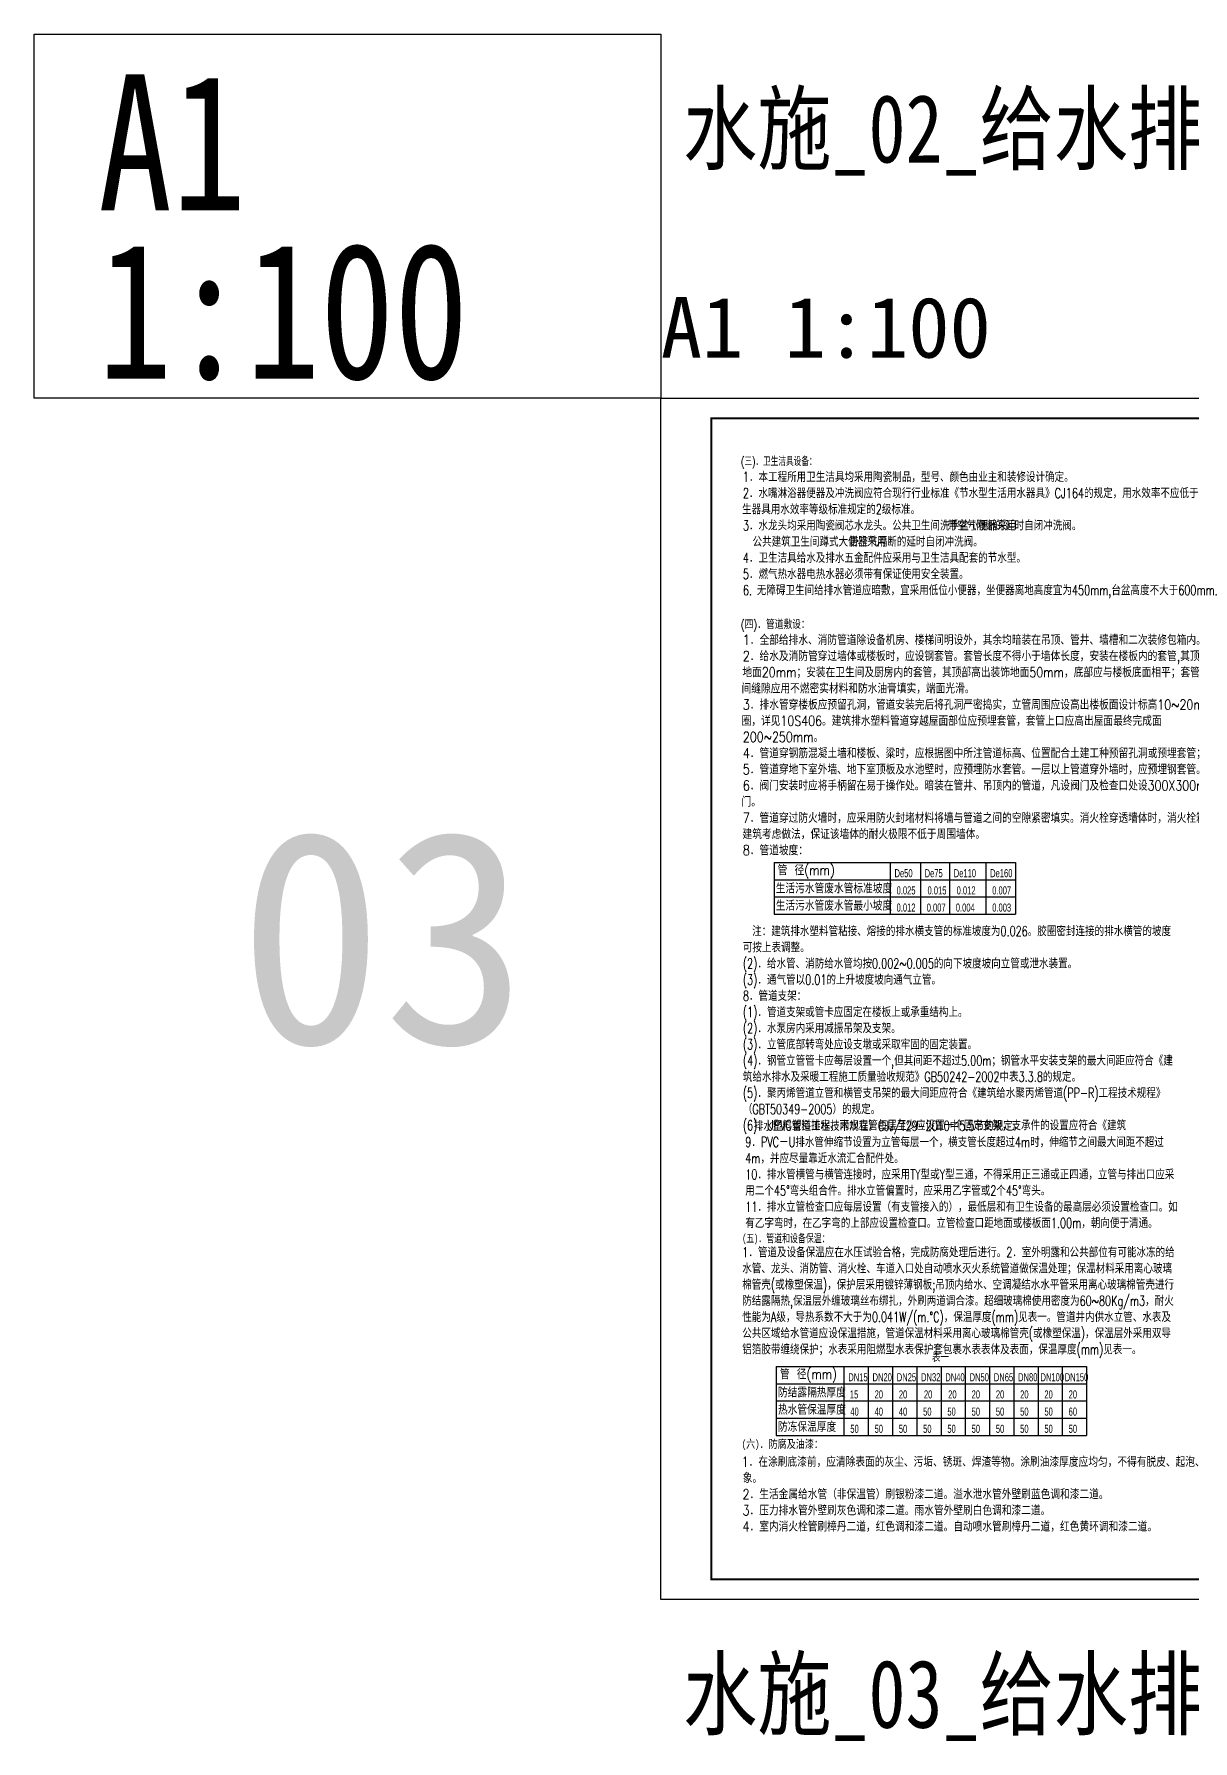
# Model space of a CAD drawing. Extents: x 27938 to 1507990, y 110129 to 923079.
# Drawn here: x 461037 to 518359, y 498663 to 583057 of the extents above; entities that cross this region are included whole.
import ezdxf

# ---------------------------------------------------------------- set-up
doc = ezdxf.new("R2010")
doc.units = 0
doc.header["$LTSCALE"] = 1000
doc.header["$MEASUREMENT"] = 0
for name, color, linetype in [('0s_水标注', 7, 'Continuous'), ('DIM_SYMB', 3, 'Continuous'), ('PUB_TEXT', 4, 'Continuous'), ('图框', 140, 'Continuous'), ('导图字', 7, 'Continuous')]:
    doc.layers.add(name, color=color, linetype=linetype)
doc.layers.add('yichutu', color=7, linetype='Continuous', true_color=0xffffff, plot=False)
doc.styles.add('-黑体', font='simhei.ttf', dxfattribs={"width": 0.8})
doc.styles.add('_TCH_LABEL', font='simhei.ttf')
doc.styles.add('C', font='simhei.ttf')
doc.styles.add('HZ', font='txt', dxfattribs={"bigfont": 'hztxt'})
doc.styles.add('HZTXT', font='COMPLEX', dxfattribs={"width": 0.7, "bigfont": 'HZTXT'})
doc.styles.add('SHZ', font='ros.shx', dxfattribs={"width": 0.7, "bigfont": 'hztxt.shx'})
doc.styles.add('图框字体', font='', dxfattribs={"width": 0.8})
doc.styles.add('黑体', font='simhei.ttf')
doc.styles.get('图框字体').set_extended_font_data('SimSun')

# ---------------------------------------------------------------- blocks, each defined once
blk = doc.blocks.new('TK')
at = {"layer": '图框'}
blk.add_lwpolyline([(465375, 548714), (549475, 548714), (549475, 489314), (465375, 489314)], close=True, dxfattribs=at)
blk.add_lwpolyline([(465375, 548714), (549475, 548714), (549475, 489314), (465375, 489314)], close=True, dxfattribs=at)
at = {"layer": '图框', "const_width": 100}
blk.add_lwpolyline([(548475, 490314), (548475, 547714), (467875, 547714), (467875, 490314)], close=True, dxfattribs=at)
blk = doc.blocks.new('yct-841-594-84100-59399.9999999999-100-1000.0')
at = {"layer": 'yichutu', "color": 7, "true_color": 0xffffff}
blk.add_lwpolyline([(0, 0), (0, 59400), (84100, 59400), (84100, 0)], close=True, dxfattribs=at)
at = {"layer": 'yichutu', "color": 7, "true_color": 0xffffff, "style": '_TCH_LABEL'}
blk.add_text('A1 1:100', height=3000, dxfattribs=at).set_placement((0, 61400))

msp = doc.modelspace()

# ---------------------------------------------------------------- linework, layer by layer
at = {"layer": '0s_水标注'}
for p, q in [((497638.6, 542094.3), (509577.5, 542094.3)), ((497638.6, 542094.3), (497638.6, 539544.3)), ((503387.5, 542094.3), (503387.5, 539544.3)), ((504877.5, 542094.3), (504877.5, 539544.3)), ((506317.5, 542094.3), (506317.5, 539544.3)), ((508117.5, 542094.3), (508117.5, 539544.3)), ((509577.5, 542094.3), (509577.5, 539544.3)), ((497638.6, 541244.3), (509577.5, 541244.3)), ((497638.6, 540394.3), (509577.5, 540394.3)), ((497638.6, 539544.3), (509577.5, 539544.3)), ((497750.4, 517170.9), (513099.3, 517170.9)), ((497750.4, 517170.9), (497750.4, 513770.9)), ((501099.3, 517170.9), (501099.3, 513770.9)), ((502299.3, 517170.9), (502299.3, 513770.9)), ((503499.3, 517170.9), (503499.3, 513770.9)), ((504699.3, 517170.9), (504699.3, 513770.9)), ((505899.3, 517170.9), (505899.3, 513770.9)), ((507099.3, 517170.9), (507099.3, 513770.9)), ((508299.3, 517170.9), (508299.3, 513770.9)), ((509499.3, 517170.9), (509499.3, 513770.9)), ((510699.3, 517170.9), (510699.3, 513770.9)), ((511899.3, 517170.9), (511899.3, 513770.9)), ((511899.3, 517170.9), (511899.3, 513770.9)), ((511899.3, 517170.9), (511899.3, 513770.9)), ((513099.3, 517170.9), (513099.3, 513770.9)), ((513099.3, 517170.9), (513099.3, 513770.9)), ((513099.3, 517170.9), (513099.3, 513770.9)), ((497750.4, 516320.9), (513099.3, 516320.9)), ((497750.4, 515470.9), (513099.3, 515470.9)), ((497750.4, 514620.9), (513099.3, 514620.9)), ((497750.4, 513770.9), (513099.3, 513770.9))]:
    msp.add_line(p, q, dxfattribs=at)
at = {"layer": '图框', "color": 2}
msp.add_lwpolyline([(492036.9, 565057), (461036.9, 565057), (461036.9, 583057), (492036.9, 583057)], close=True, dxfattribs=at)

# ---------------------------------------------------------------- block references
msp.add_blockref('TK', (26661.9, 16343.3))
at = {"layer": 'yichutu'}
msp.add_blockref('yct-841-594-84100-59399.9999999999-100-1000.0', (492036.9, 505657), dxfattribs=at)

# ---------------------------------------------------------------- texts
at = {"layer": '0s_水标注', "color": 7, "style": 'HZTXT', "width": 0.7}
for s, height, p in [('(三)．卫生洁具设备：', 399.9, (496005.8, 561713)), ('1．本工程所用卫生洁具均采用陶瓷制品，型号、颜色由业主和装修设计确定。', 500.025, (496097.1, 560913)), ('2．水嘴淋浴器便器及冲洗阀应符合现行行业标准《节水型生活用水器具》CJ164的规定，用水效率不应低于国家现行有关卫', 500.025, (496097.1, 560113)), ('3．水龙头均采用陶瓷阀芯水龙头。公共卫生间洗手盆小便器采用', 500.025, (496097.1, 558513)), ('带空气隔断的延时自闭冲洗阀。', 500, (506230.9, 558513)), ('  公共建筑卫生间蹲式大便器采用', 500, (496097.1, 557713)), ('带空气隔断的延时自闭冲洗阀。', 499.975, (501349.8, 557713)), ('4．卫生洁具给水及排水五金配件应采用与卫生洁具配套的节水型。', 499.975, (496097.1, 556913)), ('5．燃气热水器电热水器必须带有保证使用安全装置。', 499.975, (496097.1, 556113)), ('6. 无障碍卫生间给排水管道应暗敷，宜采用低位小便器，坐便器离地高度宜为450mm,台盆高度不大于600mm.', 499.975, (496097.1, 555313))]:
    msp.add_text(s, height=height, dxfattribs=at).set_placement(p)
at = {"layer": '0s_水标注', "color": 0, "style": 'HZTXT', "width": 0.7}
msp.add_text('生器具用水效率等级标准规定的2级标准。', height=500.025, dxfattribs=at).set_placement((496058.5, 559313))
at = {"layer": '0s_水标注'}
for s, height, style, width, p in [('(四)．管道敷设：', 400, 'HZ', 0.8, (495992.8, 553653.8)), ('1．全部给排水、消防管道除设备机房、楼梯间明设外，其余均暗装在吊顶、管井、墙槽和二次装修包箱内。', 500, 'HZ', 0.8, (496097.1, 552853.8)), ('2．给水及消防管穿过墙体或楼板时，应设钢套管。套管长度不得小于墙体长度，安装在楼板内的套管,其顶部应高出装饰', 500, 'HZ', 0.8, (496097.1, 552053.8)), ('地面20mm；安装在卫生间及厨房内的套管，其顶部高出装饰地面50mm，底部应与楼板底面相平；套管与管道之', 500, 'HZ', 0.8, (496075, 551253.8)), ('间缝隙应用不燃密实材料和防水油膏填实，端面光滑。', 500, 'HZ', 0.8, (496034.1, 550453.8)), ('圈，详见10S406。建筑排水塑料管道穿越屋面部位应预埋套管，套管上口应高出屋面最终完成面', 500, 'HZ', 0.8, (496037.2, 548853.8)), ('3．排水管穿楼板应预留孔洞，管道安装完后将孔洞严密捣实，立管周围应设高出楼板面设计标高10~20mm的阻水', 500, 'HZ', 0.8, (496097.1, 549653.8)), ('200~250mm。', 500, 'HZ', 0.8, (496097.1, 548053.8)), ('4．管道穿钢筋混凝土墙和楼板、粱时，应根据图中所注管道标高、位置配合土建工种预留孔洞或预埋套管；', 500, 'HZ', 0.8, (496097.1, 547253.8)), ('5．管道穿地下室外墙、地下室顶板及水池壁时，应预埋防水套管。一层以上管道穿外墙时，应预埋钢套管。', 500, 'HZ', 0.8, (496097.1, 546453.8)), ('6．阀门安装时应将手柄留在易于操作处。暗装在管井、吊顶内的管道，凡设阀门及检查口处设300X300mm检修', 500, 'HZ', 0.8, (496097.1, 545653.8)), ('门。', 500, 'HZ', 0.8, (496030.9, 544853.8)), ('7．管道穿过防火墙时，应采用防火封堵材料将墙与管道之间的空隙紧密填实。消火栓穿透墙体时，消火栓箱嵌墙的背面由', 500, 'HZ', 0.8, (496097.1, 544053.8)), ('建筑考虑做法，保证该墙体的耐火极限不低于周围墙体。', 500, 'HZ', 0.8, (496081.3, 543253.8)), ('8．管道坡度：', 500, 'HZ', 0.8, (496097.1, 542453.8)), ('管 径(mm)', 500, 'HZ', 0.8, (497818.5, 541469.4)), ('生活污水管废水管标准坡度', 500, 'HZ', 0.8, (497723.5, 540567)), ('De50', 400, 'SHZ', 0.7, (503599.6, 541367.2)), ('De75', 400, 'SHZ', 0.7, (505089.6, 541367.2)), ('De110', 400, 'SHZ', 0.7, (506529.6, 541367.2)), ('De160', 400, 'SHZ', 0.7, (508329.6, 541367.2)), ('生活污水管废水管最小坡度', 500, 'HZ', 0.8, (497723.5, 539717)), ('0.025', 400, 'SHZ', 0.7, (503701.5, 540517.2)), ('0.015', 400, 'SHZ', 0.7, (505232, 540517.2)), ('0.012', 400, 'SHZ', 0.7, (506672, 540517.2)), ('0.007', 400, 'SHZ', 0.7, (508431.5, 540517.2)), ('0.012', 400, 'SHZ', 0.7, (503701.5, 539667.2)), ('0.007', 400, 'SHZ', 0.7, (505191.5, 539667.2)), ('0.004', 400, 'SHZ', 0.7, (506631.5, 539667.2)), ('0.003', 400, 'SHZ', 0.7, (508431.5, 539667.2)), ('管 径(mm)', 500, 'HZ', 0.8, (497930.3, 516546)), ('DN15', 400, 'SHZ', 0.7, (501311.4, 516443.8)), ('DN20', 400, 'SHZ', 0.7, (502511.4, 516443.8)), ('DN25', 400, 'SHZ', 0.7, (503711.4, 516443.8)), ('DN32', 400, 'SHZ', 0.7, (504911.4, 516443.8)), ('DN40', 400, 'SHZ', 0.7, (506111.4, 516443.8)), ('DN50', 400, 'SHZ', 0.7, (507311.4, 516443.8)), ('DN65', 400, 'SHZ', 0.7, (508511.4, 516443.8)), ('DN80', 400, 'SHZ', 0.7, (509711.4, 516443.8)), ('DN100', 400, 'SHZ', 0.7, (510820, 516443.8)), ('DN150', 400, 'SHZ', 0.7, (512020, 516443.8)), ('防结露隔热厚度', 500, 'HZ', 0.8, (497835.3, 515643.6)), ('15', 400, 'SHZ', 0.7, (501389.5, 515593.8)), ('20', 400, 'SHZ', 0.7, (502613.3, 515593.8)), ('20', 400, 'SHZ', 0.7, (503813.3, 515593.8)), ('20', 400, 'SHZ', 0.7, (505053.8, 515593.8)), ('20', 400, 'SHZ', 0.7, (506253.8, 515593.8)), ('20', 400, 'SHZ', 0.7, (507413.3, 515593.8)), ('20', 400, 'SHZ', 0.7, (508613.3, 515593.8)), ('20', 400, 'SHZ', 0.7, (509813.3, 515593.8)), ('20', 400, 'SHZ', 0.7, (511013.3, 515593.8)), ('20', 400, 'SHZ', 0.7, (512213.3, 515593.8)), ('热水管保温厚度', 500, 'HZ', 0.8, (497835.3, 514793.6)), ('40', 400, 'SHZ', 0.7, (501413.3, 514743.8)), ('40', 400, 'SHZ', 0.7, (502613.3, 514743.8)), ('40', 400, 'SHZ', 0.7, (503813.3, 514743.8)), ('50', 400, 'SHZ', 0.7, (505013.3, 514743.8)), ('50', 400, 'SHZ', 0.7, (506213.3, 514743.8)), ('50', 400, 'SHZ', 0.7, (507413.3, 514743.8)), ('50', 400, 'SHZ', 0.7, (508613.3, 514743.8)), ('50', 400, 'SHZ', 0.7, (509813.3, 514743.8)), ('50', 400, 'SHZ', 0.7, (511013.3, 514743.8)), ('60', 400, 'SHZ', 0.7, (512213.3, 514743.8)), ('防冻保温厚度', 500, 'HZ', 0.8, (497835.3, 513943.6)), ('50', 400, 'SHZ', 0.7, (501413.3, 513893.8)), ('50', 400, 'SHZ', 0.7, (502613.3, 513893.8)), ('50', 400, 'SHZ', 0.7, (503813.3, 513893.8)), ('50', 400, 'SHZ', 0.7, (505013.3, 513893.8)), ('50', 400, 'SHZ', 0.7, (506213.3, 513893.8)), ('50', 400, 'SHZ', 0.7, (507413.3, 513893.8)), ('50', 400, 'SHZ', 0.7, (508613.3, 513893.8)), ('50', 400, 'SHZ', 0.7, (509813.3, 513893.8)), ('50', 400, 'SHZ', 0.7, (511013.3, 513893.8)), ('50', 400, 'SHZ', 0.7, (512213.3, 513893.8)), ('(六)．防腐及油漆：', 400, '-黑体', 0.8, (496039.5, 513143.4)), ('1．在涂刷底漆前，应清除表面的灰尘、污垢、锈斑、焊渣等物。涂刷油漆厚度应均匀，不得有脱皮、起泡、流淌和漏涂现', 500, 'HZ', 0.8, (496041.4, 512213)), ('象。', 500, 'HZ', 0.8, (496092.5, 511413)), ('2．生活金属给水管（非保温管）刷银粉漆二道。溢水泄水管外壁刷蓝色调和漆二道。', 500, 'HZ', 0.8, (496084.3, 510613)), ('3．压力排水管外壁刷灰色调和漆二道。雨水管外壁刷白色调和漆二道。', 500, 'HZ', 0.8, (496084.3, 509813)), ('4．室内消火栓管刷樟丹二道，红色调和漆二道。自动喷水管刷樟丹二道，红色黄环调和漆二道。', 500, 'HZ', 0.8, (496084.3, 509013))]:
    msp.add_text(s, height=height, dxfattribs=dict(at, style=style, width=width)).set_placement(p)
at = {"layer": '0s_水标注', "char_height": 500, "width": 21570.464, "attachment_point": 1, "line_spacing_factor": 0.96, "style": 'HZTXT'}
for s, insert in [('\\pi458.3;注：建筑排水塑料管粘接、熔接的排水横支管的标准坡度为0.026。胶圈密封连接的排水横管的坡度可按上表调整。\\P\\pi0;(2)．给水管、消防给水管均按0.002~0.005的向下坡度坡向立管或泄水装置。\\P(3)．通气管以0.01的上升坡度坡向通气立管。\\P8．管道支架：\\P(1)．管道支架或管卡应固定在楼板上或承重结构上。\\P(2)．水泵房内采用减振吊架及支架。\\P(3)．立管底部转弯处应设支墩或采取牢固的固定装置。\\P(4)．钢管立管管卡应每层设置一个,但其间距不超过5.00m；钢管水平安装支架的最大间距应符合《建筑给水排水及采暖工程施工质量验收规范》GB50242-2002中表3.3.8的规定。\\P(5)．聚丙烯管道立管和横管支吊架的最大间距应符合《建筑给水聚丙烯管道(PP-R)工程技术规程》（GBT50349-2005）的规定。\\P(6)．UPVC塑料排水、雨水立管每层至少应设置一个固定支架，支承件的设置应符合《建筑', (496097.1, 538953.8)), ('{\\W1.22213; }排水塑料管道工程技术规程》CJJ/T29-2010中5.5节的规定。\\P9．PVC－U排水管伸缩节设置为立管每层一个，横支管长度超过4m时，伸缩节之间最大间距不超过4m，并应尽量靠近水流汇合配件处。\\P10．排水管横管与横管连接时，应采用TY型或Y型三通，不得采用正三通或正四通，立管与排出口应采用二个45°弯头组合件。排水立管偏置时，应采用乙字管或2个45°弯头。\\P11．排水立管检查口应每层设置（有支管接入的），最低层和有卫生设备的最高层必须设置检查口。如有乙字弯时，在乙字弯的上部应设置检查口。立管检查口距地面或楼板面1.00m，朝向便于清通。', (496217.1, 529323.8)), ('{\\fSimHei|b0|i0|c134|p2;\\H0.8x;(五)．管道和设备保温：}\\P1．管道及设备保温应在水压试验合格，完成防腐处理后进行。2．室外明露和公共部位有可能冰冻的给水管、龙头、消防管、消火栓、车道入口处自动喷水灭火系统管道做保温处理；保温材料采用离心玻璃棉管壳(或橡塑保温)，保护层采用镀锌薄钢板;吊顶内给水、空调凝结水水平管采用离心玻璃棉管壳进行防结露隔热,保温层外缠玻璃丝布绑扎，外刷两道调合漆。超细玻璃棉使用密度为60~80Kg/m3，耐火性能为A级，导热系数不大于为0.041W/(m.°C)，保温厚度(mm)见表一。管道井内供水立管、水表及公共区域给水管道应设保温措施，管道保温材料采用离心玻璃棉管壳(或橡塑保温)，保温层外采用双导铝箔胶带缠绕保护；水表采用阻燃型水表保护套包裹水表表体及表面，保温厚度(mm)见表一。', (496067.1, 523715.5))]:
    msp.add_mtext(s, dxfattribs=dict(at, insert=insert))
at = {"layer": 'DIM_SYMB', "color": 6, "style": 'C'}
msp.add_text('03', height=10514.77, dxfattribs=at).set_placement((471153.9, 533140.8))
at = {"layer": 'PUB_TEXT', "style": '图框字体', "width": 0.75}
msp.add_text('表一', height=400, dxfattribs=at).set_placement((505451.6, 517445.6))
at = {"layer": '图框', "color": 2, "style": '黑体', "width": 0.8}
for s, p in [('A1', (464200.1, 574339.7)), ('1:100', (464200.1, 566013.6))]:
    msp.add_text(s, height=6729.45, dxfattribs=at).set_placement(p)
at = {"layer": '导图字', "color": 1, "style": '黑体', "width": 0.8}
for s, p in [('水施_02_给水排水施工图设计说明（一）_A1', (493137.9, 576708.6)), ('水施_03_给水排水施工图设计说明（二）_A1', (493137.9, 499308.6))]:
    msp.add_text(s, height=3364.726, dxfattribs=at).set_placement(p)

doc.saveas('drawing.dxf')
